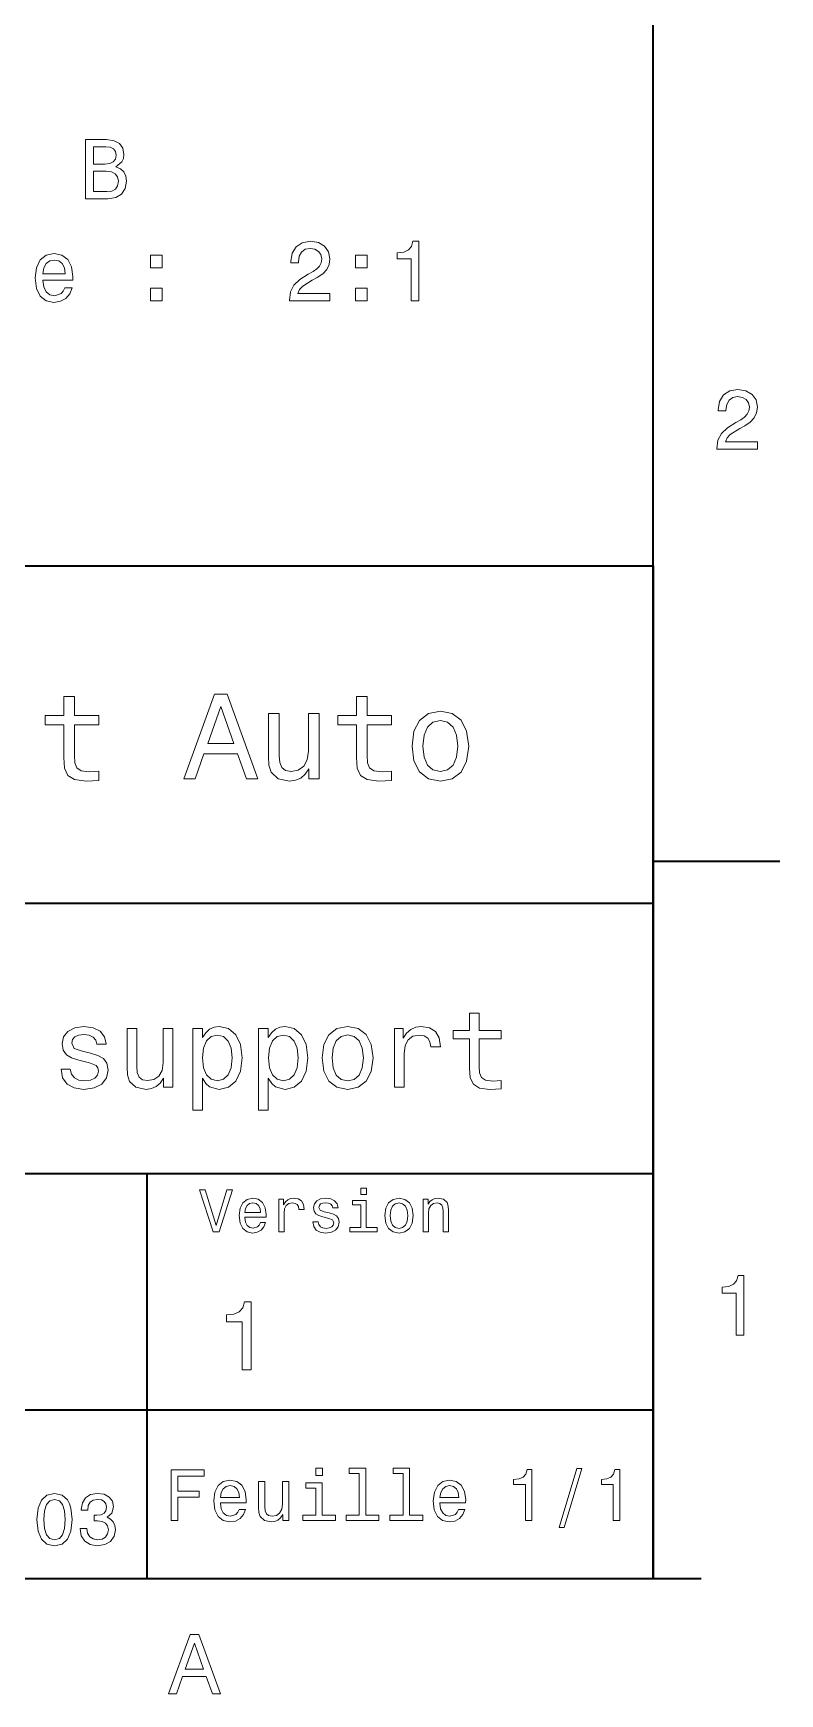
# Model space of a CAD drawing. Extents: x 0 to 297, y 0 to 210.
# Drawn here: x 250.2 to 294.5, y 3.2 to 101.6 of the extents above; entities that cross this region are included whole.
import ezdxf

# ---------------------------------------------------------------- set-up
doc = ezdxf.new("R2010")
doc.units = 0

msp = doc.modelspace()

# ---------------------------------------------------------------- linework, layer by layer
at = {"color": 7, "lineweight": 35}
for p, q in [((287, 10), (287, 200)), ((97, 70), (287, 70)), ((287, 70), (287, 10)), ((162, 50), (287, 50)), ((162, 34), (287, 34)), ((257, 10), (257, 34)), ((162, 20), (287, 20)), ((12.844055, 10), (289.844055, 10)), ((97, 10), (287, 10))]:
    msp.add_line(p, q, dxfattribs=at)
at = {"color": 7, "lineweight": 35, "ltscale": 0.1875}
msp.add_line((287, 52.5), (294.5, 52.5), dxfattribs=at)
at = {"color": 7, "lineweight": 13}
for points in [[(255.143311, 93.637733), (255.496338, 93.930237), (255.587112, 94.126923), (255.617371, 94.369003), (255.551819, 94.747238), (255.355133, 95.019577), (255.037415, 95.186005), (254.593597, 95.246521), (253.347931, 95.246521), (253.347931, 91.746521), (254.664215, 91.746521), (255.133224, 91.817123), (255.481216, 92.023895), (255.698074, 92.351707), (255.773712, 92.795509), (255.728333, 93.093063), (255.6073, 93.340179), (255.410614, 93.521736)], [(254.497787, 93.794075), (253.811905, 93.794075), (253.811905, 94.827934), (254.538132, 94.827934), (254.810455, 94.797676), (255.002106, 94.706894), (255.118103, 94.550552), (255.158447, 94.318565), (255.113052, 94.086578), (254.99202, 93.925194), (254.785248, 93.824333)], [(254.608734, 92.165108), (253.811905, 92.165108), (253.811905, 93.370438), (254.563339, 93.370438), (254.881073, 93.335136), (255.108017, 93.229233), (255.244171, 93.047676), (255.289566, 92.785423), (255.244171, 92.508049), (255.118103, 92.316406), (254.906281, 92.200409)], [(265.426453, 85.699692), (267.832062, 85.699692), (267.832062, 86.133408), (265.930786, 86.133408), (266.036682, 86.370438), (266.218231, 86.567123), (266.778046, 86.925194), (267.075592, 87.076492), (267.408447, 87.29335), (267.645477, 87.545517), (267.781647, 87.843063), (267.832062, 88.180962), (267.746338, 88.604591), (267.509308, 88.937447), (267.146179, 89.149261), (266.677185, 89.224907), (266.193024, 89.139175), (265.82486, 88.902138), (265.58783, 88.523903), (265.507141, 88.02462), (265.507141, 87.954018), (265.966064, 87.954018), (265.966064, 87.994362), (266.011475, 88.337303), (266.147644, 88.589462), (266.364502, 88.750847), (266.651947, 88.80632), (266.944458, 88.75589), (267.161316, 88.629807), (267.302521, 88.433121), (267.352966, 88.186005), (267.317657, 87.954018), (267.221832, 87.757332), (267.060455, 87.585861), (266.838562, 87.434563), (266.541016, 87.273178), (266.046753, 86.960495), (265.698792, 86.627647), (265.492004, 86.22419), (265.426453, 85.714821)], [(272.638275, 85.699692), (273.097198, 85.699692), (273.097198, 89.224907), (272.754272, 89.224907), (272.663483, 88.917274), (272.481934, 88.710495), (272.204559, 88.589462), (271.821259, 88.549118), (271.821259, 88.191048), (272.638275, 88.191048)], [(250.821274, 86.925194), (252.596481, 86.925194), (252.601532, 87.131966), (252.520844, 87.711937), (252.298935, 88.14566), (251.945908, 88.407906), (251.476883, 88.503723), (251.01796, 88.402863), (250.664932, 88.120438), (250.437988, 87.661507), (250.357285, 87.05632), (250.432938, 86.436005), (250.659882, 85.982109), (251.007874, 85.699692), (251.461761, 85.603874), (251.855133, 85.669434), (252.177902, 85.840904), (252.414932, 86.113235), (252.551086, 86.476349), (252.112335, 86.476349), (252.021561, 86.27462), (251.890427, 86.123322), (251.517227, 86.002289), (251.229767, 86.057762), (251.012909, 86.234276), (250.871704, 86.521736), (250.821274, 86.910065)], [(250.821274, 87.298393), (250.87674, 87.646378), (251.012909, 87.90358), (251.219681, 88.059921), (251.49202, 88.115395), (251.759308, 88.059921), (251.96608, 87.90358), (252.092163, 87.646378), (252.137543, 87.298393)], [(257.200958, 87.656464), (257.896912, 87.656464), (257.896912, 88.407906), (257.200958, 88.407906)], [(269.345032, 87.656464), (270.041016, 87.656464), (270.041016, 88.407906), (269.345032, 88.407906)], [(257.200958, 85.699692), (257.896912, 85.699692), (257.896912, 86.451134), (257.200958, 86.451134)], [(269.345032, 85.699692), (270.041016, 85.699692), (270.041016, 86.451134), (269.345032, 86.451134)], [(290.76947, 76.916786), (293.175079, 76.916786), (293.175079, 77.350502), (291.273773, 77.350502), (291.3797, 77.587532), (291.561249, 77.784218), (292.121033, 78.142288), (292.418579, 78.293587), (292.751434, 78.510445), (292.988464, 78.762604), (293.124634, 79.060158), (293.175079, 79.398056), (293.089355, 79.821686), (292.852325, 80.154541), (292.489197, 80.366356), (292.020172, 80.442001), (291.536041, 80.35627), (291.167877, 80.119232), (290.930847, 79.740997), (290.850159, 79.241714), (290.850159, 79.171112), (291.309082, 79.171112), (291.309082, 79.211456), (291.354462, 79.554398), (291.490631, 79.806557), (291.707489, 79.967941), (291.994965, 80.023415), (292.287476, 79.972984), (292.504333, 79.846901), (292.645538, 79.650215), (292.695984, 79.403099), (292.660675, 79.171112), (292.56485, 78.974426), (292.403473, 78.802956), (292.181549, 78.651657), (291.884003, 78.490273), (291.389771, 78.177589), (291.041779, 77.844742), (290.835022, 77.441284), (290.76947, 76.931915)], [(252.05043, 60.579971), (252.05043, 58.64193), (252.093658, 58.015129), (252.29538, 57.582851), (252.698853, 57.330688), (253.383286, 57.244236), (254.132568, 57.280258), (254.132568, 57.827808), (253.585022, 57.78458), (253.087891, 57.842216), (252.82132, 58.022331), (252.706055, 58.324928), (252.684448, 58.75), (252.684448, 60.579971), (254.132568, 60.579971), (254.132568, 61.120316), (252.684448, 61.120316), (252.684448, 62.251438), (252.05043, 62.251438), (252.05043, 61.120316), (250.955322, 61.120316), (250.955322, 60.579971)], [(259.175781, 57.381123), (259.838623, 57.381123), (260.364563, 58.850864), (262.360229, 58.850864), (262.886169, 57.381123), (263.563416, 57.381123), (261.733429, 62.388329), (260.998566, 62.388329)], [(269.399109, 60.579971), (269.399109, 58.64193), (269.442352, 58.015129), (269.644073, 57.582851), (270.047546, 57.330688), (270.731995, 57.244236), (271.481262, 57.280258), (271.481262, 57.827808), (270.933716, 57.78458), (270.436584, 57.842216), (270.170013, 58.022331), (270.054749, 58.324928), (270.033142, 58.75), (270.033142, 60.579971), (271.481262, 60.579971), (271.481262, 61.120316), (270.033142, 61.120316), (270.033142, 62.251438), (269.399109, 62.251438), (269.399109, 61.120316), (268.304016, 61.120316), (268.304016, 60.579971)], [(260.595093, 59.463257), (261.365997, 61.667866), (262.136902, 59.463257)], [(267.194519, 61.25), (266.560516, 61.25), (266.560516, 59.016571), (266.488464, 58.497837), (266.279541, 58.123196), (265.955322, 57.892651), (265.530243, 57.820602), (265.19165, 57.878242), (264.975494, 58.051151), (264.853027, 58.346542), (264.824219, 58.764408), (264.824219, 61.25), (264.190186, 61.25), (264.190186, 58.706772), (264.211792, 58.195244), (264.348694, 57.770172), (264.766571, 57.381123), (265.436584, 57.244236), (265.796814, 57.294666), (266.106628, 57.424351), (266.373199, 57.647694), (266.589325, 57.971901), (266.589325, 57.381123), (267.194519, 57.381123)], [(272.698853, 59.311958), (272.814117, 58.432995), (273.145508, 57.78458), (273.671448, 57.381123), (274.377502, 57.244236), (275.076355, 57.381123), (275.602295, 57.777374), (275.933716, 58.425793), (276.056183, 59.311958), (275.933716, 60.190922), (275.602295, 60.846542), (275.076355, 61.242794), (274.377502, 61.386887), (273.671448, 61.242794), (273.145508, 60.839336), (272.814117, 60.190922)], [(273.34726, 59.319164), (273.412109, 59.967579), (273.613831, 60.435879), (273.938019, 60.72406), (274.377502, 60.824928), (274.809784, 60.72406), (275.134003, 60.443081), (275.335724, 59.967579), (275.407776, 59.319164), (275.335724, 58.663544), (275.134003, 58.188038), (274.809784, 57.899853), (274.377502, 57.806194), (273.938019, 57.899853), (273.613831, 58.188038), (273.412109, 58.663544)], [(276.115265, 41.97916), (276.115265, 40.234924), (276.154175, 39.670803), (276.335724, 39.281754), (276.698853, 39.05481), (277.314819, 38.976997), (277.989197, 39.009418), (277.989197, 39.502213), (277.496399, 39.46331), (277.048981, 39.515182), (276.809082, 39.677288), (276.705322, 39.949619), (276.685852, 40.332184), (276.685852, 41.97916), (277.989197, 41.97916), (277.989197, 42.465469), (276.685852, 42.465469), (276.685852, 43.483482), (276.115265, 43.483482), (276.115265, 42.465469), (275.129669, 42.465469), (275.129669, 41.97916)], [(253.63472, 41.129734), (253.083557, 41.259418), (252.675064, 41.408554), (252.538895, 41.71331), (252.577805, 41.927284), (252.713959, 42.082905), (252.934433, 42.180168), (253.252151, 42.219074), (253.556915, 42.180168), (253.796814, 42.063454), (253.952454, 41.888382), (254.017273, 41.654953), (254.574921, 41.654953), (254.574921, 41.667919), (254.477661, 42.08939), (254.211807, 42.420082), (253.796814, 42.627575), (253.252151, 42.705383), (252.701004, 42.627575), (252.298981, 42.413597), (252.046112, 42.095875), (251.968292, 41.693855), (252.026642, 41.30481), (252.208206, 41.032475), (252.50647, 40.837948), (252.940918, 40.701782), (253.576355, 40.546162), (253.965408, 40.38406), (254.069153, 40.254375), (254.108063, 40.059853), (254.049713, 39.819939), (253.894089, 39.638382), (253.641205, 39.521667), (253.304016, 39.482761), (252.947403, 39.521667), (252.688034, 39.657833), (252.51297, 39.878296), (252.441635, 40.183048), (251.890472, 40.183048), (251.981262, 39.664318), (252.247101, 39.288239), (252.668579, 39.061291), (253.252151, 38.976997), (253.861664, 39.061291), (254.309082, 39.288239), (254.581406, 39.651348), (254.678665, 40.124691), (254.60733, 40.533195), (254.406342, 40.812012), (254.075638, 40.993568)], [(258.517273, 42.582184), (257.946686, 42.582184), (257.946686, 40.572098), (257.881836, 40.10524), (257.693787, 39.768063), (257.402008, 39.56057), (257.01944, 39.495731), (256.714691, 39.547604), (256.520172, 39.703224), (256.409943, 39.969074), (256.384003, 40.345154), (256.384003, 42.582184), (255.813385, 42.582184), (255.813385, 40.293282), (255.832855, 39.832905), (255.956055, 39.45034), (256.332123, 39.100197), (256.93515, 38.976997), (257.259369, 39.022388), (257.538177, 39.139103), (257.778076, 39.340111), (257.972626, 39.631897), (257.972626, 39.100197), (258.517273, 39.100197)], [(260.274475, 42.044003), (260.274475, 42.582184), (259.703888, 42.582184), (259.703888, 37.751495), (260.274475, 37.751495), (260.274475, 39.631897), (260.475494, 39.327141), (260.702454, 39.126133), (261.273041, 38.976997), (261.817719, 39.100197), (262.245667, 39.469795), (262.524475, 40.053368), (262.628235, 40.844433), (262.524475, 41.629017), (262.245667, 42.212589), (261.817719, 42.575703), (261.273041, 42.705383), (260.961792, 42.666481), (260.695953, 42.543282), (260.468994, 42.335789)], [(264.177948, 42.044003), (264.177948, 42.582184), (263.60733, 42.582184), (263.60733, 37.751495), (264.177948, 37.751495), (264.177948, 39.631897), (264.378967, 39.327141), (264.605896, 39.126133), (265.176514, 38.976997), (265.721191, 39.100197), (266.149109, 39.469795), (266.427948, 40.053368), (266.531677, 40.844433), (266.427948, 41.629017), (266.149109, 42.212589), (265.721191, 42.575703), (265.176514, 42.705383), (264.865265, 42.666481), (264.599426, 42.543282), (264.372467, 42.335789)], [(267.374634, 40.837948), (267.478394, 40.046883), (267.776642, 39.46331), (268.25, 39.100197), (268.885437, 38.976997), (269.514404, 39.100197), (269.987732, 39.456825), (270.286011, 40.040398), (270.39624, 40.837948), (270.286011, 41.629017), (269.987732, 42.219074), (269.514404, 42.575703), (268.885437, 42.705383), (268.25, 42.575703), (267.776642, 42.212589), (267.478394, 41.629017)], [(271.660645, 39.100197), (272.231262, 39.100197), (272.231262, 41.090832), (272.289612, 41.57066), (272.464691, 41.914318), (272.75, 42.121811), (273.132568, 42.193138), (273.417847, 42.147747), (273.631836, 42.018063), (273.761536, 41.797604), (273.806915, 41.499332), (274.384003, 41.499332), (274.306183, 42.024548), (274.092224, 42.400631), (273.735596, 42.627575), (273.249268, 42.705383), (272.918579, 42.653511), (272.63327, 42.523827), (272.380402, 42.303368), (272.179382, 42.005096), (272.179382, 42.582184), (271.660645, 42.582184)], [(261.175781, 39.489246), (260.793213, 39.57354), (260.514404, 39.832905), (260.339325, 40.254375), (260.280975, 40.844433), (260.339325, 41.428005), (260.514404, 41.849476), (260.793213, 42.10236), (261.175781, 42.193138), (261.52594, 42.10236), (261.804749, 41.842991), (261.979828, 41.421524), (262.044678, 40.844433), (261.979828, 40.26086), (261.804749, 39.832905), (261.52594, 39.57354)], [(265.079224, 39.489246), (264.696686, 39.57354), (264.417847, 39.832905), (264.242798, 40.254375), (264.184448, 40.844433), (264.242798, 41.428005), (264.417847, 41.849476), (264.696686, 42.10236), (265.079224, 42.193138), (265.429382, 42.10236), (265.708191, 41.842991), (265.88327, 41.421524), (265.94812, 40.844433), (265.88327, 40.26086), (265.708191, 39.832905), (265.429382, 39.57354)], [(267.958191, 40.844433), (268.016571, 41.428005), (268.19812, 41.849476), (268.489899, 42.108841), (268.885437, 42.199619), (269.274475, 42.108841), (269.566284, 41.855961), (269.747833, 41.428005), (269.812683, 40.844433), (269.747833, 40.254375), (269.566284, 39.82642), (269.274475, 39.567055), (268.885437, 39.482761), (268.489899, 39.567055), (268.19812, 39.82642), (268.016571, 40.254375)], [(261.71109, 33.03458), (261.08429, 30.905619), (260.439484, 33.03458), (260.09726, 33.03458), (260.904175, 30.530979), (261.264404, 30.530979), (262.053314, 33.03458)], [(262.784576, 31.40634), (264.052582, 31.40634), (264.056183, 31.554033), (263.998566, 31.9683), (263.840057, 32.278099), (263.587891, 32.465416), (263.252869, 32.533859), (262.925079, 32.461815), (262.672913, 32.260086), (262.510803, 31.932276), (262.453156, 31.5), (262.507202, 31.056915), (262.669312, 30.732708), (262.917877, 30.530979), (263.242065, 30.462536), (263.523041, 30.509365), (263.753601, 30.631844), (263.922913, 30.826368), (264.020172, 31.085733), (263.706787, 31.085733), (263.641937, 30.941643), (263.548279, 30.833572), (263.281708, 30.747118), (263.076355, 30.786743), (262.921478, 30.912823), (262.820618, 31.118155), (262.784576, 31.395533)], [(264.794678, 30.530979), (265.111664, 30.530979), (265.111664, 31.636887), (265.144104, 31.903458), (265.241364, 32.094379), (265.399841, 32.209652), (265.612396, 32.249279), (265.770905, 32.224064), (265.889771, 32.152016), (265.961823, 32.029537), (265.98703, 31.863832), (266.307648, 31.863832), (266.264404, 32.155621), (266.145538, 32.364552), (265.947418, 32.490635), (265.677246, 32.533859), (265.49353, 32.505043), (265.335022, 32.432995), (265.194519, 32.310516), (265.082855, 32.144814), (265.082855, 32.465416), (264.794678, 32.465416)], [(267.791779, 31.658501), (267.485596, 31.730547), (267.258636, 31.8134), (267.182983, 31.982708), (267.20462, 32.101585), (267.280273, 32.188038), (267.40274, 32.242073), (267.579254, 32.263687), (267.748566, 32.242073), (267.881836, 32.177231), (267.968292, 32.079971), (268.004333, 31.950287), (268.314117, 31.950287), (268.314117, 31.957493), (268.260101, 32.191643), (268.112396, 32.375359), (267.881836, 32.490635), (267.579254, 32.533859), (267.273041, 32.490635), (267.049713, 32.371758), (266.90921, 32.195244), (266.865997, 31.971901), (266.898407, 31.755764), (266.999268, 31.604465), (267.164978, 31.496397), (267.406342, 31.420748), (267.759369, 31.334293), (267.975494, 31.244236), (268.033142, 31.17219), (268.054749, 31.064121), (268.022339, 30.930836), (267.935883, 30.829971), (267.79538, 30.765129), (267.608063, 30.743515), (267.409943, 30.765129), (267.265839, 30.840778), (267.168579, 30.963255), (267.128967, 31.132565), (266.822754, 31.132565), (266.873199, 30.844379), (267.020905, 30.635447), (267.255035, 30.509365), (267.579254, 30.462536), (267.917877, 30.509365), (268.166412, 30.635447), (268.317719, 30.837175), (268.371765, 31.100143), (268.332123, 31.327089), (268.220459, 31.481987), (268.036743, 31.582851)], [(269.992798, 33.117435), (269.657776, 33.117435), (269.657776, 32.757202), (269.992798, 32.757202)], [(271.087891, 31.496397), (271.145538, 31.056915), (271.311249, 30.732708), (271.574219, 30.530979), (271.927246, 30.462536), (272.276672, 30.530979), (272.539612, 30.729107), (272.705322, 31.053314), (272.766571, 31.496397), (272.705322, 31.935879), (272.539612, 32.263687), (272.276672, 32.461815), (271.927246, 32.533859), (271.574219, 32.461815), (271.311249, 32.260086), (271.145538, 31.935879)], [(273.350159, 30.530979), (273.667145, 30.530979), (273.667145, 31.647694), (273.699554, 31.903458), (273.804047, 32.090778), (273.966125, 32.206051), (274.182281, 32.249279), (274.355194, 32.213257), (274.463257, 32.115993), (274.517303, 31.95389), (274.535309, 31.737751), (274.535309, 30.530979), (274.852295, 30.530979), (274.852295, 31.802593), (274.837891, 32.058357), (274.773041, 32.270893), (274.560516, 32.465416), (274.229095, 32.533859), (274.04538, 32.508644), (273.890503, 32.440201), (273.757202, 32.324928), (273.65274, 32.170029), (273.65274, 32.465416), (273.350159, 32.465416)], [(262.784576, 31.672911), (262.824219, 31.921469), (262.921478, 32.105186), (263.069153, 32.216858), (263.263702, 32.256485), (263.45462, 32.216858), (263.602295, 32.105186), (263.692352, 31.921469), (263.724792, 31.672911)], [(269.981995, 30.79755), (269.981995, 32.400574), (269.167877, 32.400574), (269.167877, 32.130402), (269.664978, 32.130402), (269.664978, 30.79755), (269.016571, 30.79755), (269.016571, 30.530979), (270.637604, 30.530979), (270.637604, 30.79755)], [(271.412109, 31.5), (271.444519, 31.824207), (271.54538, 32.058357), (271.707489, 32.20245), (271.927246, 32.25288), (272.143372, 32.20245), (272.305481, 32.061958), (272.406342, 31.824207), (272.442352, 31.5), (272.406342, 31.17219), (272.305481, 30.934437), (272.143372, 30.790344), (271.927246, 30.743515), (271.707489, 30.790344), (271.54538, 30.934437), (271.444519, 31.17219)], [(291.909241, 24.416786), (292.368164, 24.416786), (292.368164, 27.942001), (292.025208, 27.942001), (291.934448, 27.634365), (291.752899, 27.427593), (291.475525, 27.306557), (291.092224, 27.266211), (291.092224, 26.90814), (291.909241, 26.90814)], [(262.631134, 22.360231), (263.155609, 22.360231), (263.155609, 26.38905), (262.763702, 26.38905), (262.659943, 26.037464), (262.452454, 25.801153), (262.135437, 25.662825), (261.697418, 25.616714), (261.697418, 25.207493), (262.631134, 25.207493)], [(258.414978, 13.428675), (258.817017, 13.428675), (258.817017, 14.807637), (260.079254, 14.807637), (260.079254, 15.166427), (258.817017, 15.166427), (258.817017, 16.065563), (260.368866, 16.065563), (260.368866, 16.428675), (258.414978, 16.428675)], [(261.341492, 14.479107), (262.863098, 14.479107), (262.867432, 14.656341), (262.798279, 15.153459), (262.608063, 15.525217), (262.305481, 15.75), (261.903473, 15.832133), (261.510101, 15.745678), (261.207489, 15.503603), (261.01297, 15.110231), (260.943817, 14.591499), (261.008636, 14.059798), (261.203156, 13.67075), (261.501434, 13.428675), (261.890503, 13.346542), (262.227661, 13.402739), (262.504333, 13.549712), (262.707489, 13.783141), (262.824219, 14.09438), (262.44812, 14.09438), (262.370331, 13.92147), (262.257935, 13.791787), (261.938049, 13.688041), (261.69165, 13.735591), (261.505768, 13.886888), (261.384735, 14.133286), (261.341492, 14.466139)], [(265.400574, 15.75), (265.020172, 15.75), (265.020172, 14.409943), (264.976959, 14.098703), (264.851593, 13.873919), (264.657074, 13.735591), (264.402008, 13.692364), (264.198853, 13.726946), (264.069153, 13.830692), (263.995667, 14.007925), (263.978394, 14.258646), (263.978394, 15.75), (263.597992, 15.75), (263.597992, 14.224064), (263.610962, 13.917148), (263.693085, 13.662104), (263.943817, 13.428675), (264.345825, 13.346542), (264.561951, 13.376801), (264.747833, 13.454611), (264.907776, 13.588617), (265.037476, 13.783141), (265.037476, 13.428675), (265.400574, 13.428675)], [(267.389038, 16.532421), (266.98703, 16.532421), (266.98703, 16.100145), (267.389038, 16.100145)], [(269.572052, 16.212536), (269.572052, 13.748559), (268.789612, 13.748559), (268.789612, 13.428675), (270.73056, 13.428675), (270.73056, 13.748559), (269.952454, 13.748559), (269.952454, 16.532421), (268.975494, 16.532421), (268.975494, 16.212536)], [(272.174347, 16.212536), (272.174347, 13.748559), (271.391937, 13.748559), (271.391937, 13.428675), (273.332855, 13.428675), (273.332855, 13.748559), (272.554749, 13.748559), (272.554749, 16.532421), (271.57782, 16.532421), (271.57782, 16.212536)], [(274.353027, 14.479107), (275.874634, 14.479107), (275.878967, 14.656341), (275.809814, 15.153459), (275.619598, 15.525217), (275.317017, 15.75), (274.914978, 15.832133), (274.521606, 15.745678), (274.219025, 15.503603), (274.024506, 15.110231), (273.955322, 14.591499), (274.020172, 14.059798), (274.214691, 13.67075), (274.51297, 13.428675), (274.902008, 13.346542), (275.239197, 13.402739), (275.515839, 13.549712), (275.719025, 13.783141), (275.835724, 14.09438), (275.459656, 14.09438), (275.381836, 13.92147), (275.26944, 13.791787), (274.949554, 13.688041), (274.703186, 13.735591), (274.517303, 13.886888), (274.39624, 14.133286), (274.353027, 14.466139)], [(279.416443, 13.428675), (279.809814, 13.428675), (279.809814, 16.450289), (279.515839, 16.450289), (279.438049, 16.1866), (279.28241, 16.009367), (279.044678, 15.905621), (278.716125, 15.871038), (278.716125, 15.564121), (279.416443, 15.564121)], [(281.42218, 13.026657), (281.720459, 13.026657), (282.766571, 16.510807), (282.463989, 16.510807)], [(284.621033, 13.428675), (285.014404, 13.428675), (285.014404, 16.450289), (284.720459, 16.450289), (284.642639, 16.1866), (284.48703, 16.009367), (284.249268, 15.905621), (283.920746, 15.871038), (283.920746, 15.564121), (284.621033, 15.564121)], [(250.466476, 13.486002), (250.531311, 12.807327), (250.734482, 12.323177), (251.058701, 12.029229), (251.50827, 11.934129), (251.953506, 12.029229), (252.27771, 12.323177), (252.476563, 12.807327), (252.545731, 13.486002), (252.476563, 14.160354), (252.394424, 14.428366), (252.27771, 14.648827), (251.953506, 14.942775), (251.50827, 15.042198), (251.058701, 14.942775), (250.734482, 14.644504), (250.531311, 14.160354)], [(253.021225, 12.962947), (253.021225, 12.932688), (253.090393, 12.517702), (253.293564, 12.206463), (253.613449, 12.007616), (254.037079, 11.934129), (254.486649, 12.007616), (254.823822, 12.197818), (255.039963, 12.500411), (255.117767, 12.889461), (255.083191, 13.144504), (254.988098, 13.351996), (254.832474, 13.511939), (254.624969, 13.628654), (254.90596, 13.862082), (255.005386, 14.233841), (254.940536, 14.571016), (254.754669, 14.826059), (254.452072, 14.986002), (254.037079, 15.042198), (253.648041, 14.973034), (253.349762, 14.782832), (253.155243, 14.480238), (253.090393, 14.078221), (253.090393, 14.047962), (253.475128, 14.047962), (253.509705, 14.324619), (253.622101, 14.523466), (253.80365, 14.644504), (254.058701, 14.687731), (254.283478, 14.653149), (254.447739, 14.562371), (254.547165, 14.415397), (254.586075, 14.21655), (254.547165, 14.004734), (254.44342, 13.862082), (254.261871, 13.775627), (254.015472, 13.749691), (253.846878, 13.754013), (253.846878, 13.412515), (254.058701, 13.421161), (254.331024, 13.382256), (254.534195, 13.278509), (254.655243, 13.109921), (254.698471, 12.889461), (254.650909, 12.63874), (254.525558, 12.452861), (254.326706, 12.336146), (254.063019, 12.297241), (253.79068, 12.340468), (253.591843, 12.470152), (253.466476, 12.677645), (253.41893, 12.962947)], [(261.341492, 14.798992), (261.389038, 15.097262), (261.505768, 15.317724), (261.682983, 15.45173), (261.916412, 15.49928), (262.145538, 15.45173), (262.322754, 15.317724), (262.430847, 15.097262), (262.469727, 14.798992)], [(267.376068, 13.748559), (267.376068, 15.672191), (266.399139, 15.672191), (266.399139, 15.347983), (266.995667, 15.347983), (266.995667, 13.748559), (266.21759, 13.748559), (266.21759, 13.428675), (268.162811, 13.428675), (268.162811, 13.748559)], [(274.353027, 14.798992), (274.400574, 15.097262), (274.517303, 15.317724), (274.694519, 15.45173), (274.927948, 15.49928), (275.157074, 15.45173), (275.33429, 15.317724), (275.442352, 15.097262), (275.481262, 14.798992)], [(250.88147, 13.486002), (250.916046, 14.009057), (251.024109, 14.385138), (251.218643, 14.605598), (251.50827, 14.683409), (251.793564, 14.605598), (251.988098, 14.385138), (252.096161, 14.009057), (252.130737, 13.486002), (252.096161, 12.958625), (251.988098, 12.582543), (251.793564, 12.362082), (251.50827, 12.288595), (251.218643, 12.362082), (251.024109, 12.582543), (250.916046, 12.958625)], [(258.266846, 3.166787), (258.730835, 3.166787), (259.098999, 4.195605), (260.495972, 4.195605), (260.864105, 3.166787), (261.338165, 3.166787), (260.05719, 6.67183), (259.542786, 6.67183)], [(259.260376, 4.624279), (259.799988, 6.167507), (260.33963, 4.624279)]]:
    msp.add_lwpolyline(points, close=True, dxfattribs=at)

doc.saveas('drawing.dxf')
